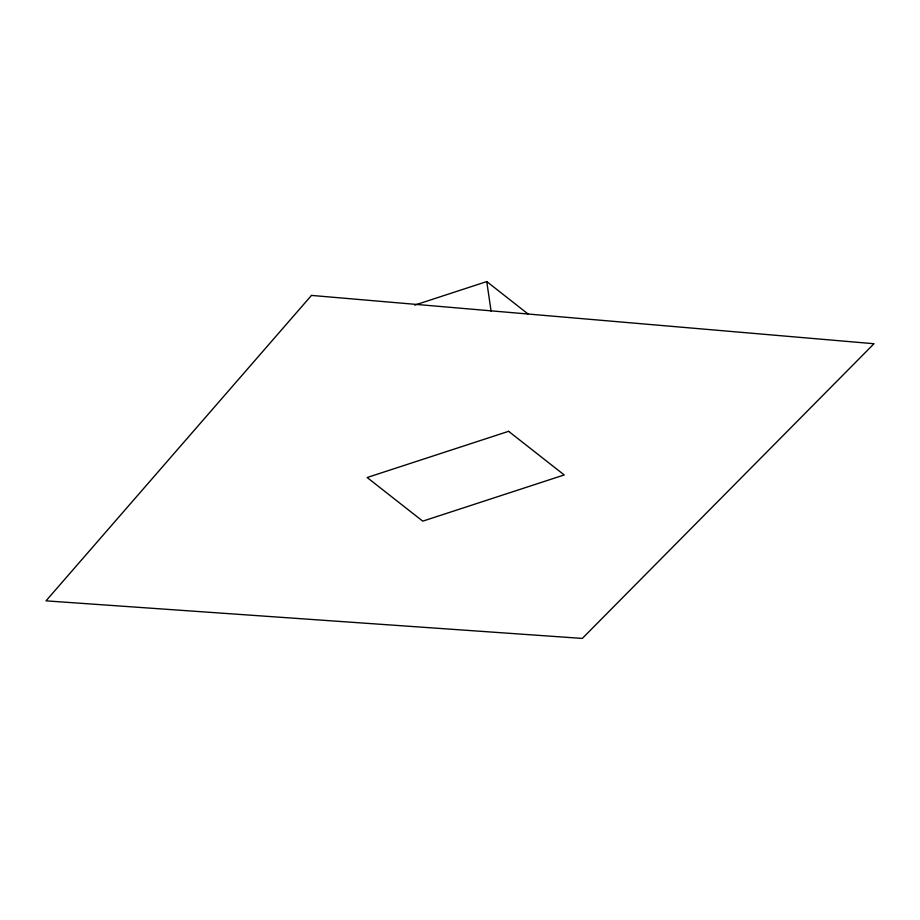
<?xml version="1.0" encoding="UTF-8"?>
<svg xmlns="http://www.w3.org/2000/svg" width="920" height="920" viewBox="0 0 920 920"><rect width="100%" height="100%" fill="white"/><g stroke="black" fill="none" stroke-linecap="round" stroke-linejoin="round"><path stroke-width="1.38" d="M414.667 305.129L486.76 281.577L527.908 313.869M486.76 281.577L491.096 311.247M311.478 295.412L46 600.852L582.303 638.422L874 343.735L311.478 295.412M508.61 431.319L367.137 477.514L422.74 521.157L564.213 474.95L508.61 431.319"/></g></svg>
